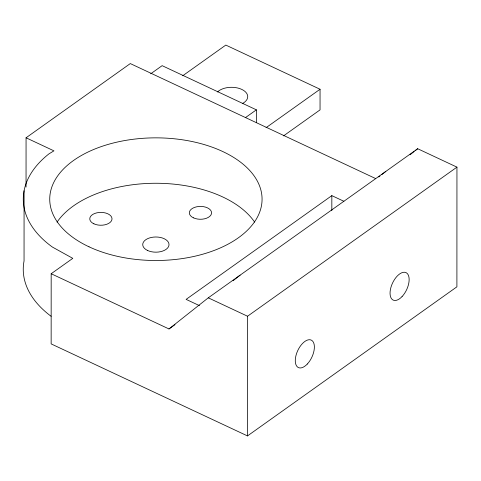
<?xml version="1.0" encoding="UTF-8"?>
<svg xmlns="http://www.w3.org/2000/svg" width="481" height="481" viewBox="0 0 481 481"><rect width="100%" height="100%" fill="white"/><g stroke="black" fill="none" stroke-linecap="round" stroke-linejoin="round"><path stroke-width="0.72" d="M24.08 190.783L24.05 260.942A132.6 76.593 0 0 0 51.112 316.288M26.046 187.049L26.064 137.788L130.297 63.576L375.685 178.583M51.178 273.737L51.148 343.897L247.493 435.918L456.902 286.82L456.95 167.135L417.682 148.731L208.273 297.829L168.981 328.95L51.178 273.737L72.793 258.351L52.435 247.078A132.6 76.593 0 0 1 48.984 153.842L53.944 150.854L26.064 137.788M247.493 435.918L247.541 316.233L456.95 167.135M256.373 122.589L256.379 109.836L162.133 65.663L150.715 73.791M182.744 75.739L225.811 45.082L320.057 89.25L320.045 109.884L283.537 135.882M331.83 210.558L331.836 195.629L343.873 201.274M233.081 280.73L240.115 275.156M378.8 176.978L379.972 176.052M381.734 174.657L385.834 171.404M410.059 154.768L414.165 151.521M415.337 150.589L417.682 148.731M245.563 117.532L256.379 109.836M266.071 127.687L320.057 89.25M331.836 195.629L186.117 299.38L199.489 305.651M168.981 328.95L174.994 324.675M208.273 297.829L247.541 316.233M57.047 222.138A106.169 61.327 0 0 1 155.79 183.261A106.169 61.327 0 0 1 254.629 222.108M217.532 91.961A16.18 9.343 0 0 1 241.727 89.382A16.18 9.343 0 0 1 242.352 103.595M193.44 217.833A11.123 6.427 0 0 0 211.436 213.859A11.123 6.427 0 0 0 196.47 206.842A11.123 6.427 0 0 0 193.44 217.833M147.589 250.481A13.143 7.594 0 0 0 168.849 245.785A13.143 7.594 0 0 0 151.166 237.494A13.143 7.594 0 0 0 147.589 250.481M89.009 246.801A106.169 61.327 0 0 0 260.738 208.856A106.169 61.327 0 0 0 117.905 141.913A106.169 61.327 0 0 0 89.009 246.801M307.299 364.039A15.17 7.798 -64.9 0 0 311.586 340.271A15.17 7.798 -64.9 0 0 295.605 357.203A15.17 7.798 -64.9 0 0 307.299 364.039M402.068 296.561A15.17 7.798 -64.9 0 0 406.355 272.799A15.17 7.798 -64.9 0 0 390.374 289.73A15.17 7.798 -64.9 0 0 402.068 296.561M93.885 223.809A11.123 6.427 0 0 0 111.875 219.835A11.123 6.427 0 0 0 96.909 212.818A11.123 6.427 0 0 0 93.885 223.809"/></g></svg>
